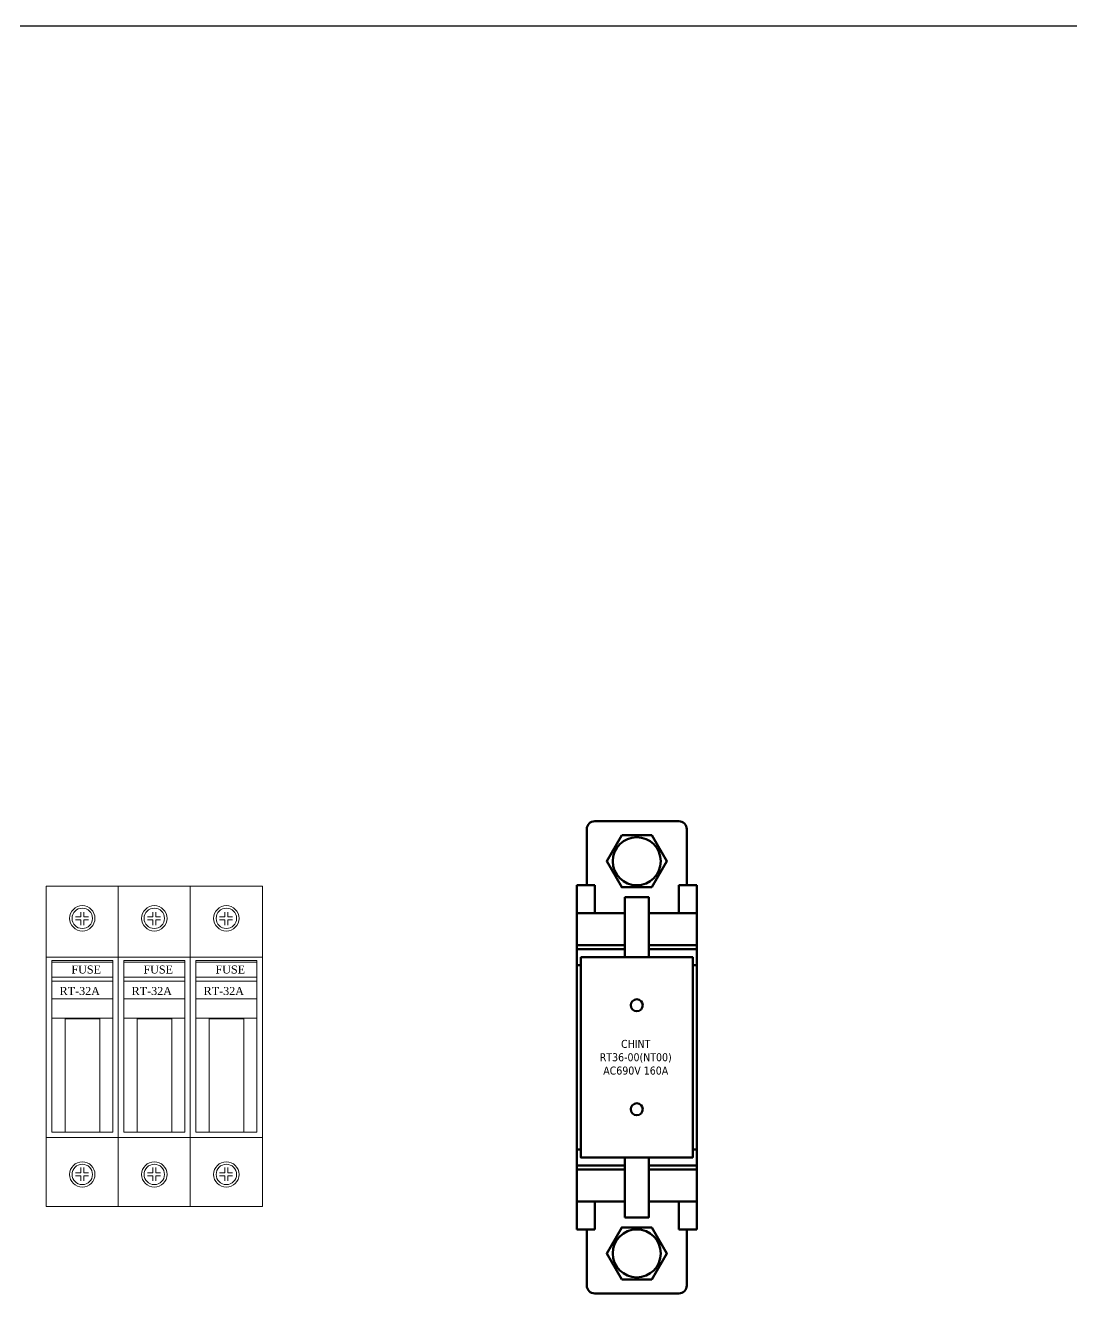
# Model space of a CAD drawing. Header units: millimetres. Extents: x 11116 to 13202, y 85802 to 88728.
# Drawn here: x 12428.2 to 12689.5, y 87132.7 to 87454.7 of the extents above; entities that cross this region are included whole.
import ezdxf

# ---------------------------------------------------------------- set-up
doc = ezdxf.new("R2010")
doc.units = ezdxf.units.MM
doc.layers.add('H', color=7, linetype='Continuous', lineweight=100)
doc.layers.add('hw_VTP', color=7, linetype='Continuous', lineweight=13)
doc.styles.add('iso-25', font='', dxfattribs={"height": 19})
doc.styles.get('iso-25').set_extended_font_data('.VnTimeH')

# ---------------------------------------------------------------- blocks, each defined once
blk = doc.blocks.new('*U1')
at = {"layer": 'hw_VTP', "color": 6, "lineweight": 9}
for p, q in [((-9, 80), (-27, 80)), ((9, 80), (-9, 80)), ((27, 80), (9, 80)), ((-18.39, 72.37), (-19.73, 72.37)), ((-18.39, 71.61), (-19.73, 71.61)), ((-18.39, 73.57), (-18.39, 72.37)), ((-18.39, 71.61), (-18.39, 70.27)), ((-17.63, 73.57), (-17.63, 72.37)), ((-16.43, 72.37), (-17.63, 72.37)), ((-17.63, 71.61), (-17.63, 70.27)), ((-16.43, 71.61), (-17.63, 71.61)), ((-0.39, 72.37), (-1.73, 72.37)), ((-0.39, 71.61), (-1.73, 71.61)), ((-0.39, 73.57), (-0.39, 72.37)), ((-0.39, 71.61), (-0.39, 70.27)), ((0.37, 73.57), (0.37, 72.37)), ((1.57, 72.37), (0.37, 72.37)), ((0.37, 71.61), (0.37, 70.27)), ((1.57, 71.61), (0.37, 71.61)), ((17.61, 72.37), (16.27, 72.37)), ((17.61, 71.61), (16.27, 71.61)), ((17.61, 73.57), (17.61, 72.37)), ((17.61, 71.61), (17.61, 70.27)), ((18.37, 73.57), (18.37, 72.37)), ((19.57, 72.37), (18.37, 72.37)), ((18.37, 71.61), (18.37, 70.27)), ((19.57, 71.61), (18.37, 71.61)), ((-27, 62.26), (-9, 62.26)), ((-25.64, 61.45), (-10.37, 61.45)), ((-10.37, 61.45), (-10.37, 18.55)), ((-9, 62.26), (9, 62.26)), ((-7.64, 61.45), (7.63, 61.45)), ((7.63, 61.45), (7.63, 18.55)), ((9, 62.26), (27, 62.26)), ((10.36, 61.45), (25.63, 61.45)), ((25.63, 61.45), (25.63, 18.55)), ((-25.64, 61.04), (-10.37, 61.04)), ((-10.37, 59.13), (-10.37, 57.26)), ((-7.64, 61.04), (7.63, 61.04)), ((7.63, 59.13), (7.63, 57.26)), ((10.36, 61.04), (25.63, 61.04)), ((25.63, 59.13), (25.63, 57.26)), ((-10.37, 57.26), (-25.64, 57.26)), ((-25.64, 56.3), (-10.37, 56.3)), ((7.63, 57.26), (-7.64, 57.26)), ((-7.64, 56.3), (7.63, 56.3)), ((25.63, 57.26), (10.36, 57.26)), ((10.36, 56.3), (25.63, 56.3)), ((-25.64, 51.89), (-10.37, 51.89)), ((-7.64, 51.89), (7.63, 51.89)), ((10.36, 51.89), (25.63, 51.89)), ((-25.64, 47.03), (-10.37, 47.03)), ((-22.32, 46.85), (-13.59, 46.85)), ((-22.32, 18.55), (-22.32, 46.85)), ((-13.59, 46.85), (-13.59, 18.55)), ((-7.64, 47.03), (7.63, 47.03)), ((-4.32, 46.85), (4.41, 46.85)), ((-4.32, 18.55), (-4.32, 46.85)), ((4.41, 46.85), (4.41, 18.55)), ((10.36, 47.03), (25.63, 47.03)), ((13.68, 46.85), (22.41, 46.85)), ((13.68, 18.55), (13.68, 46.85)), ((22.41, 46.85), (22.41, 18.55)), ((-9, 17.26), (-27, 17.26)), ((-10.37, 18.55), (-25.64, 18.55)), ((-13.59, 18.55), (-22.32, 18.55)), ((9, 17.26), (-9, 17.26)), ((7.63, 18.55), (-7.64, 18.55)), ((4.41, 18.55), (-4.32, 18.55)), ((27, 17.26), (9, 17.26)), ((25.63, 18.55), (10.36, 18.55)), ((22.41, 18.55), (13.68, 18.55)), ((-18.39, 8.39), (-18.39, 9.73)), ((-17.63, 8.39), (-17.63, 9.73)), ((-0.39, 8.39), (-0.39, 9.73)), ((0.37, 8.39), (0.37, 9.73)), ((17.61, 8.39), (17.61, 9.73)), ((18.37, 8.39), (18.37, 9.73)), ((-18.39, 8.39), (-19.73, 8.39)), ((-18.39, 7.63), (-19.73, 7.63)), ((-18.39, 6.43), (-18.39, 7.63)), ((-16.43, 8.39), (-17.63, 8.39)), ((-17.63, 6.43), (-17.63, 7.63)), ((-16.43, 7.63), (-17.63, 7.63)), ((-0.39, 8.39), (-1.73, 8.39)), ((-0.39, 7.63), (-1.73, 7.63)), ((-0.39, 6.43), (-0.39, 7.63)), ((1.57, 8.39), (0.37, 8.39)), ((0.37, 6.43), (0.37, 7.63)), ((1.57, 7.63), (0.37, 7.63)), ((17.61, 8.39), (16.27, 8.39)), ((17.61, 7.63), (16.27, 7.63)), ((17.61, 6.43), (17.61, 7.63)), ((19.57, 8.39), (18.37, 8.39)), ((18.37, 6.43), (18.37, 7.63)), ((19.57, 7.63), (18.37, 7.63)), ((-27, 0), (-9, 0)), ((-9, 0), (9, 0)), ((9, 0), (27, 0))]:
    blk.add_line(p, q, dxfattribs=at)
at = {"layer": 'hw_VTP', "color": 6}
for p, q in [((-25.64, 18.55), (-25.64, 61.45)), ((-7.64, 18.55), (-7.64, 61.45)), ((10.36, 18.55), (10.36, 61.45))]:
    blk.add_line(p, q, dxfattribs=at)
for points in [[(-27, 80), (-9, 80), (-9, 62.26), (-27, 62.26)], [(-9, 80), (9, 80), (9, 62.26), (-9, 62.26)], [(9, 80), (27, 80), (27, 62.26), (9, 62.26)], [(-27, 62.26), (-9, 62.26), (-9, 17.26), (-27, 17.26)], [(-9, 62.26), (9, 62.26), (9, 17.26), (-9, 17.26)], [(9, 62.26), (27, 62.26), (27, 17.26), (9, 17.26)], [(-27, 17.26), (-9, 17.26), (-9, 0), (-27, 0)], [(-9, 17.26), (9, 17.26), (9, 0), (-9, 0)], [(9, 17.26), (27, 17.26), (27, 0), (9, 0)]]:
    blk.add_lwpolyline(points, close=True, dxfattribs=at)
at = {"layer": 'hw_VTP', "color": 6, "lineweight": 9}
for centre, radius in [((-18, 72), 3.17), ((-18, 72), 2.55), ((0, 72), 3.17), ((0, 72), 2.55), ((18, 72), 3.17), ((18, 72), 2.55), ((-18, 8), 3.17), ((-18, 8), 2.55), ((0, 8), 3.17), ((0, 8), 2.55), ((18, 8), 3.17), ((18, 8), 2.55)]:
    blk.add_circle(centre, radius, dxfattribs=at)
at = {"layer": 'hw_VTP', "color": 6, "lineweight": 9, "style": 'iso-25'}
for s, p in [('Fuse', (-20.71, 58.21)), ('Fuse', (-2.71, 58.21)), ('Fuse', (15.29, 58.21)), ('RT-32A', (-23.67, 52.85)), ('RT-32A', (-5.67, 52.85)), ('RT-32A', (12.33, 52.85))]:
    blk.add_text(s, height=2, dxfattribs=at).set_placement(p)
blk = doc.blocks.new('*U6')
at = {"color": 7}
for p, q in [((-20765.38, 87084.12), (-20744.38, 87084.12)), ((-20767.38, 87068.12), (-20767.38, 87082.12)), ((-20742.38, 87082.12), (-20742.38, 87068.12)), ((-20769.88, 87068.12), (-20765.38, 87068.12)), ((-20769.88, 86982.12), (-20769.88, 87068.12)), ((-20765.38, 87061.12), (-20765.38, 87068.12)), ((-20744.38, 87068.12), (-20739.88, 87068.12)), ((-20744.38, 87068.12), (-20744.38, 87061.12)), ((-20739.88, 87068.12), (-20739.88, 86982.12)), ((-20769.88, 87052.12), (-20757.88, 87052.12)), ((-20751.88, 87052.12), (-20739.88, 87052.12)), ((-20768.88, 87048.12), (-20769.88, 87048.12)), ((-20739.88, 87048.12), (-20740.88, 87048.12)), ((-20768.88, 87002.12), (-20769.88, 87002.12)), ((-20739.88, 87002.12), (-20740.88, 87002.12)), ((-20769.88, 86998.12), (-20757.88, 86998.12)), ((-20751.88, 86998.12), (-20739.88, 86998.12)), ((-20765.38, 86989.12), (-20765.38, 86982.12)), ((-20744.38, 86982.12), (-20744.38, 86989.12)), ((-20765.38, 86982.12), (-20769.88, 86982.12)), ((-20767.38, 86982.12), (-20767.38, 86968.12)), ((-20739.88, 86982.12), (-20744.38, 86982.12)), ((-20742.38, 86968.12), (-20742.38, 86982.12)), ((-20765.38, 86966.12), (-20744.38, 86966.12))]:
    blk.add_line(p, q, dxfattribs=at)
at = {"color": 7, "ltscale": 5}
for points in [[(-20758.63, 87080.62), (-20762.38, 87074.12), (-20758.63, 87067.62), (-20751.12, 87067.62), (-20747.37, 87074.12), (-20751.12, 87080.62)], [(-20758.63, 86969.62), (-20762.38, 86976.12), (-20758.63, 86982.62), (-20751.12, 86982.62), (-20747.37, 86976.12), (-20751.12, 86969.62)]]:
    blk.add_lwpolyline(points, close=True, dxfattribs=at)
at = {"color": 2}
for points in [[(-20757.88, 87065.12), (-20751.88, 87065.12), (-20751.88, 87050.12), (-20757.88, 87050.12)], [(-20768.88, 87050.12), (-20740.88, 87050.12), (-20740.88, 87000.12), (-20768.88, 87000.12)], [(-20757.88, 86985.12), (-20751.88, 86985.12), (-20751.88, 87000.12), (-20757.88, 87000.12)]]:
    blk.add_lwpolyline(points, close=True, dxfattribs=at)
at = {"color": 7}
for points in [[(-20757.88, 87053.12), (-20769.88, 87053.12), (-20769.88, 87061.12), (-20757.88, 87061.12)], [(-20751.88, 87061.12), (-20739.88, 87061.12), (-20739.88, 87053.12), (-20751.88, 87053.12)], [(-20757.88, 86997.12), (-20769.88, 86997.12), (-20769.88, 86989.12), (-20757.88, 86989.12)], [(-20751.88, 86989.12), (-20739.88, 86989.12), (-20739.88, 86997.12), (-20751.88, 86997.12)]]:
    blk.add_lwpolyline(points, dxfattribs=at)
blk.add_circle((-20754.88, 87074.12), 6, dxfattribs=at)
at = {"color": 2}
for centre in [(-20754.88, 87038.12), (-20754.88, 87012.12)]:
    blk.add_circle(centre, 1.5, dxfattribs=at)
at = {"color": 7, "ltscale": 5}
blk.add_circle((-20754.88, 86976.12), 6, dxfattribs=at)
at = {"color": 7}
for centre, start, end in [((-20765.38, 87082.12), 90, 180), ((-20744.38, 87082.12), 0, 90), ((-20765.38, 86968.12), 180, 270), ((-20744.38, 86968.12), 270, 0)]:
    blk.add_arc(centre, 2, start, end, dxfattribs=at)
at = {"color": 7, "insert": (-20755.14, 87025.12), "char_height": 2, "width": 35.9465, "attachment_point": 5}
blk.add_mtext('{\\fTahoma|b0|i0|c0|p34;CHINT\\PRT36-00(NT00)\\PAC690V 160A}', dxfattribs=at)

msp = doc.modelspace()

# ---------------------------------------------------------------- linework, layer by layer
at = {"color": 41}
msp.add_lwpolyline([(11802.1, 87454.74), (13139.21, 87454.74, -0.414214), (13159.21, 87434.74), (13159.21, 86954.74, -0.414214), (13139.21, 86934.74), (11802.1, 86934.74, -0.414214), (11782.1, 86954.74), (11782.1, 87434.74, -0.414214)], format="xyb", close=True, dxfattribs=at)

# ---------------------------------------------------------------- block references
at = {"layer": 'H', "color": 7, "true_color": 0xffffff}
msp.add_blockref('*U6', (33335.78, 171.83), dxfattribs=at)
at = {"layer": 'hw_VTP'}
msp.add_blockref('*U1', (12460.32, 87159.68), dxfattribs=at)

doc.saveas('drawing.dxf')
